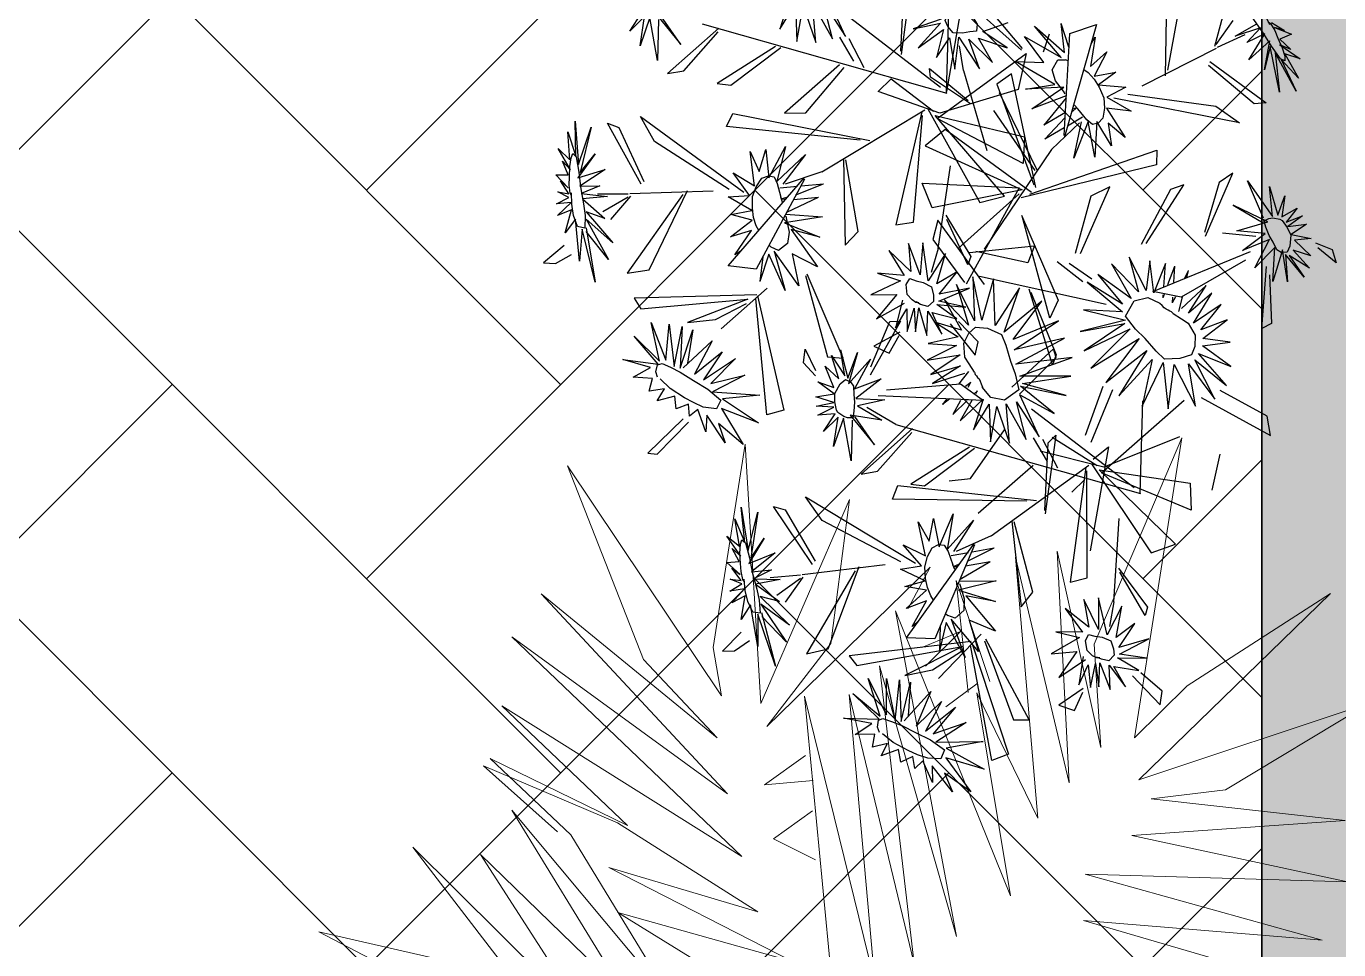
# Model space of a CAD drawing. Header units: millimetres. Extents: x -2729 to 15248, y -12439 to 5292.
# Drawn here: x 5715.9 to 5837.3, y -8646.8 to -8561.4 of the extents above; entities that cross this region are included whole.
import ezdxf

# ---------------------------------------------------------------- set-up
doc = ezdxf.new("R2010")
doc.units = ezdxf.units.MM

# ---------------------------------------------------------------- blocks, each defined once
blk = doc.blocks.new('styrtys')
at = {"color": 86, "linetype": 'Continuous'}
for p, q in [((-18.31, 2.89), (-18.43, 1.78)), ((-16.82, 0.9), (-18.31, 2.89)), ((-18.43, 1.78), (-17.71, 0.27)), ((-14.69, -3.56), (-12.64, -5.53)), ((-12.72, -5.28), (-13.94, -2.86)), ((-12.43, -5.29), (-12.26, -2.48)), ((-12.76, -10.36), (-19.71, -4.77)), ((-19.71, -4.77), (-19.53, -6.81)), ((-11.6, -6.55), (-5.78, -3.77)), ((-6.23, -4.8), (-11.35, -6.82)), ((-5.78, -3.77), (-6.23, -4.8)), ((-36.44, -5.68), (-36.6, -6.54)), ((-33.49, -9.14), (-36.44, -5.68)), ((-22.07, -5.28), (-23.08, -5.85)), ((-23.08, -5.85), (-22.78, -15.76)), ((-22.44, -16.63), (-22.07, -5.28)), ((-12.4, -5.47), (-12.6, -13.18)), ((-36.6, -6.54), (-33.82, -9.6)), ((-19.53, -6.81), (-12.42, -10.81)), ((-5.33, -6.85), (-12.88, -15.98)), ((-7.73, -8.02), (-5.33, -6.85)), ((-12.56, -14.66), (-7.73, -8.02)), ((2.39, -14.57), (-1.52, -9.61)), ((-1.52, -9.61), (-1.36, -11.12)), ((-24.62, -10.07), (-24.5, -12.68)), ((-22.78, -15.76), (-24.62, -10.07)), ((-55.14, -11.48), (-55.17, -12.59)), ((-53.48, -13.32), (-55.14, -11.48)), ((-1.36, -11.12), (2.04, -14.5)), ((-55.17, -12.59), (-54.31, -14.03)), ((-25.37, -13.15), (-21.88, -17.63)), ((-24.5, -12.68), (-23.19, -15.61)), ((2.88, -13.06), (-4.87, -35.29)), ((-20.07, -16.71), (-19.61, -14.14)), ((-19.61, -14.14), (-11.89, -21.67)), ((-2.73, -14.11), (-2.95, -15.38)), ((0.37, -19.73), (-2.73, -14.11)), ((-5.56, -15.42), (-8.83, -27.91)), ((-8.75, -27.02), (-6.73, -14.76)), ((-6.73, -14.76), (-5.56, -15.42)), ((-2.95, -15.38), (0.24, -20.19)), ((-48.85, -19.11), (-50.28, -16.81)), ((-48.55, -19.1), (-48.64, -16.29)), ((-47.62, -20.29), (-42.07, -17)), ((-42.07, -17), (-42.43, -18.06)), ((-33.58, -16.9), (-22.76, -16.52)), ((-33.23, -18.49), (-33.58, -16.9)), ((-22.55, -16.67), (-33.23, -18.49)), ((-12.02, -21.65), (-20.07, -16.71)), ((-50.97, -17.58), (-48.75, -19.36)), ((-42.43, -18.06), (-47.35, -20.53)), ((-55.85, -19.23), (-55.49, -21.25)), ((-48.44, -24.17), (-55.85, -19.23)), ((-48.51, -19.28), (-48.03, -26.98)), ((-41.35, -20.02), (-48.06, -29.79)), ((-43.63, -21.4), (-41.35, -20.02)), ((-30.24, -21.6), (-28.98, -20.56)), ((-28.98, -20.56), (-27.72, -20.79)), ((-5.82, -20.19), (-5.92, -22.16)), ((-1.68, -25.51), (-5.82, -20.19)), ((-55.49, -21.25), (-48.06, -24.59)), ((-47.86, -28.44), (-43.63, -21.4)), ((-27.72, -20.79), (-29.75, -21.63)), ((-28.77, -24.25), (-20.82, -21.39)), ((-20.93, -21.24), (-28.56, -22.8)), ((-28.56, -22.8), (-28.77, -24.25)), ((-5.92, -22.16), (-1.93, -25.94)), ((-56.26, -23.17), (-57.21, -23.83)), ((-57.21, -23.83), (-56.03, -33.67)), ((-55.62, -34.52), (-56.26, -23.17)), ((-11.45, -23.3), (-6.3, -33.17)), ((-39.55, -25.28), (-39.39, -26.8)), ((-35.64, -30.25), (-39.55, -25.28)), ((-10.38, -25.38), (-18.34, -25.05)), ((-18.34, -25.05), (-17.16, -26.32)), ((-35.16, -28.74), (-33.43, -26.16)), ((-25.65, -29.76), (-30.49, -26.66)), ((-17.16, -26.32), (-10.47, -25.58)), ((3.57, -25.68), (-4.28, -34.73)), ((-2.07, -27.78), (0.67, -26.56)), ((-1.4, -26.87), (0.87, -25.71)), ((-39.39, -26.8), (-35.99, -30.18)), ((-33.44, -36.98), (-32.42, -27.27)), ((-29.7, -26.76), (-25.63, -28.75)), ((-27.82, -27.15), (-28.55, -28.51)), ((-26.67, -29.61), (-27.82, -27.15)), ((-58.37, -28.18), (-58.02, -30.77)), ((-56.03, -33.67), (-58.37, -28.18)), ((-55.16, -31.16), (-54.93, -28.55)), ((-54.93, -28.55), (-46.57, -35.37)), ((-42.97, -40.42), (-42.04, -28.03)), ((-40.82, -28.58), (-42.96, -41.31)), ((-35.16, -28.74), (-42.9, -50.96)), ((-42.04, -28.03), (-40.82, -28.58)), ((-31.91, -28.06), (-31.76, -34.94)), ((-28.55, -28.51), (-26.98, -29.54)), ((-25.63, -28.75), (-25.65, -29.76)), ((-6.68, -34.52), (-4.35, -28.94)), ((-4.35, -28.94), (-3.25, -30.22)), ((-40.76, -29.79), (-40.98, -31.06)), ((-37.66, -35.41), (-40.76, -29.79)), ((-6.46, -32.88), (-16.76, -29.86)), ((-16.76, -29.86), (-16.59, -31.49)), ((-3.25, -30.22), (-6.46, -33.95)), ((-58.85, -31.3), (-54.98, -35.46)), ((-58.02, -30.77), (-56.46, -33.57)), ((-46.7, -35.36), (-55.16, -31.16)), ((-40.98, -31.06), (-37.79, -35.87)), ((-16.59, -31.49), (-6.79, -32.92)), ((6.12, -32.7), (-1.07, -31.27)), ((-0.76, -31.25), (5.47, -31.95)), ((-15.39, -33.3), (-13.06, -32.51)), ((-13.06, -32.51), (-14, -41.45)), ((-40.66, -33.35), (-40.58, -35.33)), ((-22.73, -37.7), (-16.56, -33.75)), ((-18.3, -33.17), (-22.45, -35.87)), ((-19.15, -33.61), (-11.61, -35.23)), ((-16.56, -33.75), (-18.3, -33.17)), ((-14.2, -41.72), (-15.39, -33.3)), ((-6.23, -33.45), (-15.16, -37.71)), ((-9.63, -33), (-14.2, -41.72)), ((-8.23, -34.92), (-9.63, -33)), ((-6, -37.42), (-3.3, -33.85)), ((-2.5, -33.82), (-5.67, -37.2)), ((-3.3, -33.85), (-2.5, -33.82)), ((-66.7, -35.77), (-55.95, -34.43)), ((-55.73, -34.56), (-66.2, -37.32)), ((-31.76, -34.94), (-33.44, -36.98)), ((-26.17, -34.32), (-29.2, -36.44)), ((-27.99, -36.79), (-26, -35.11)), ((-20.82, -36.29), (-16.52, -34.57)), ((-16.12, -34.51), (-20.08, -36.6)), ((-14.71, -40.05), (-6.88, -34.08)), ((-14.52, -42.55), (-8.23, -34.92)), ((-11.8, -41.94), (-7.17, -34.24)), ((-6.88, -34.08), (-9.35, -42.21)), ((-7.17, -34.24), (-1.66, -42.81)), ((-4.94, -41.88), (-6.68, -34.52)), ((-66.2, -37.32), (-66.7, -35.77)), ((-63.16, -39.43), (-55.49, -35.88)), ((-55.62, -35.74), (-63.07, -37.97)), ((-39.72, -41.19), (-43.85, -35.86)), ((-40.58, -35.33), (-36.27, -38.74)), ((-14, -41.45), (-22.62, -36)), ((-20.08, -36.6), (-20.82, -36.29)), ((-19.26, -35.46), (-14.57, -41.39)), ((-4.84, -35.26), (3.69, -36.01)), ((4.77, -37.48), (-4.73, -35.25)), ((-45.98, -36.95), (-39.98, -46.33)), ((-29.2, -36.44), (-27.99, -36.79)), ((-25.25, -48.82), (-21.97, -37.3)), ((-20.99, -41.83), (-19.66, -37.09)), ((-19.71, -36.48), (-19.45, -42.52)), ((-2.88, -36.95), (-10.4, -38.67)), ((4.67, -36.46), (-1.33, -42.4)), ((-63.07, -37.97), (-63.16, -39.43)), ((-10.64, -44.64), (-19.48, -37.86)), ((-15.16, -37.71), (-14.71, -40.05)), ((-1.17, -42.5), (5.08, -37.86)), ((-44.74, -38.93), (-52.7, -39.3)), ((-52.7, -39.3), (-51.4, -40.47)), ((-51.4, -40.47), (-44.81, -39.14)), ((-29.05, -43.73), (-32.38, -39.65)), ((-4.31, -39.96), (-13.8, -42.8)), ((-6.74, -39.49), (-12.49, -42.98)), ((-3.46, -41.36), (-4.31, -39.96)), ((-33.05, -40.33), (-29.86, -43.91)), ((-12.48, -43.2), (-5.13, -40.14)), ((-61.96, -42.24), (-62.56, -43.66)), ((-60.58, -44.58), (-61.96, -42.24)), ((-37.04, -43.46), (-44.24, -42.03)), ((-43.92, -42.02), (-37.69, -42.71)), ((-34.46, -41.36), (-42.31, -50.41)), ((-40.24, -47.71), (-38.42, -41.94)), ((-40.1, -43.46), (-37.36, -42.24)), ((-39.43, -42.55), (-37.16, -41.39)), ((-30.54, -43.54), (-23.41, -41.8)), ((-23.69, -41.94), (-29.63, -43.95)), ((-26.2, -43.55), (-16.64, -41.56)), ((-16.55, -41.51), (-24.6, -44.43)), ((-19.45, -42.52), (-20.99, -41.83)), ((-12.64, -54.26), (-14.96, -41.56)), ((-14.65, -42.4), (-11.31, -54.37)), ((-14.07, -42.97), (-3.46, -41.36)), ((-9.35, -42.21), (-11.8, -41.94)), ((-1.66, -42.81), (-4.94, -41.88)), ((-62.56, -43.66), (-60.9, -44.54)), ((-37.21, -43.12), (-40.07, -47.12)), ((-37.69, -42.71), (-37.04, -43.46)), ((-29.63, -43.95), (-30.54, -43.54)), ((-24.6, -44.43), (-26.2, -43.55)), ((-50.69, -43.96), (-50.38, -45.56)), ((-40.17, -46.06), (-50.69, -43.96)), ((-42.38, -44.62), (-41.28, -45.9)), ((-29.86, -43.91), (-29.05, -43.73)), ((-21.03, -44.54), (-23, -46.8)), ((0, -45.06), (-1.61, -44.4)), ((-50.38, -45.56), (-40.49, -46.13)), ((-38.39, -48.25), (-47.89, -46.01)), ((-21.25, -45.64), (-22.82, -47.65)), ((-39.89, -46.6), (-48.41, -51.63)), ((-47.75, -53.92), (-40.47, -47.28)), ((-40.47, -47.28), (-42.22, -55.6)), ((-39.47, -46.77), (-38.39, -48.25)), ((-37.89, -46.67), (-33.15, -48.97)), ((-32.82, -48.06), (-37.23, -46.16)), ((-20.42, -46.75), (-14.42, -49.83)), ((-15.17, -48), (-20.39, -46.26)), ((-49.65, -48.53), (-53.41, -50.97)), ((-52.74, -47.9), (-45.09, -48.85)), ((-44.69, -55.55), (-40.75, -47.47)), ((-40.75, -47.47), (-34.51, -55.52)), ((-37.86, -54.88), (-40.24, -47.71)), ((-14.42, -49.83), (-15.17, -48)), ((-59.67, -49.23), (-62.5, -51.61)), ((-54.17, -50.72), (-50.03, -48.62)), ((-61.26, -51.86), (-59.43, -50)), ((-53.41, -50.97), (-54.17, -50.72)), ((-42.87, -50.93), (-34.34, -51.69)), ((-9.23, -62.13), (-6.25, -50.66)), ((-62.5, -51.61), (-61.26, -51.86)), ((-48.41, -51.63), (-47.75, -53.92)), ((-5.98, -52), (-7.55, -60.06)), ((-24.99, -55.78), (-24.33, -53.22)), ((-24.33, -53.22), (-21.15, -62.45)), ((-14.99, -55.4), (-19.92, -52.39)), ((-19.84, -52.86), (-14.65, -56.65)), ((-2.24, -60.39), (-5.31, -53.32)), ((-11.31, -54.37), (-12.64, -54.26)), ((-42.22, -55.6), (-44.69, -55.55)), ((-21.95, -61.95), (-24.99, -55.78)), ((-14.65, -56.65), (-14.99, -55.4)), ((3.65, -56.16), (-4.48, -55.55)), ((-3.98, -55.81), (4.68, -57.94)), ((-39.69, -58.49), (-42.97, -57.56)), ((-34.35, -57.09), (-38.26, -63.28)), ((-36.44, -63.07), (-33.82, -58.87)), ((-19.49, -58.39), (-13.85, -61.24)), ((-14.63, -59.93), (-19.15, -58.31)), ((-19.29, -59.97), (-19.77, -63.03)), ((-13.85, -61.24), (-14.63, -59.93)), ((-7.55, -60.06), (-9.23, -62.13)), ((-7.55, -63.6), (-3.76, -59.61)), ((-3.42, -59.75), (-7.53, -64.73)), ((-2.14, -60.54), (-1.11, -63.16)), ((0.64, -61.16), (-2.05, -60.24)), ((-1.87, -60.43), (0.26, -62.11)), ((-38.26, -63.28), (-36.44, -63.07)), ((-27.93, -63.98), (-28.34, -63.06)), ((-28.34, -63.06), (-22.64, -63.83)), ((-23.41, -64.07), (-27.93, -63.98)), ((-7.53, -64.73), (-7.55, -63.6)), ((-22.68, -70.31), (-21.19, -68.69)), ((-20.73, -68.51), (-21.44, -69.99)), ((-21.44, -69.99), (-22.68, -70.31))]:
    blk.add_line(p, q, dxfattribs=at)
at = {"color": 50, "linetype": 'Continuous'}
for p, q in [((-14.02, 1.36), (-12.91, 0.01)), ((-13.56, 0.03), (-14.02, 1.36)), ((-12.93, 1.38), (-12.42, 0.19)), ((-12.91, 0.01), (-12.93, 1.38)), ((-11.53, 0.21), (-10.25, 1.28)), ((-10.25, 1.28), (-10.34, 0.13)), ((-15.67, 0.73), (-13.56, 0.03)), ((-14.46, -0.31), (-15.67, 0.73)), ((-12.42, 0.19), (-11.83, 1.19)), ((-11.83, 1.19), (-12.08, 0.18)), ((-12.08, 0.18), (-10.85, 0.89)), ((-10.85, 0.89), (-11.53, 0.21)), ((-10.34, 0.13), (-9.04, 0.57)), ((-9.88, -0.12), (-7.85, 0.91)), ((-9.04, 0.57), (-9.88, -0.12)), ((-7.85, 0.91), (-8.95, -0.11)), ((-20.38, -1.76), (-15.41, -0.86)), ((-18.36, -0.42), (-14.46, -0.31)), ((-15.41, -0.86), (-18.36, -0.42)), ((-12.62, -1.06), (-14.55, -3.02)), ((-12.55, -3.38), (-12.62, -1.06)), ((-12.12, -0.96), (-12.55, -3.38)), ((-11.53, -2.73), (-12.12, -0.96)), ((-11.45, -0.87), (-11.53, -2.73)), ((-10.03, -3.31), (-11.45, -0.87)), ((-10.65, -0.75), (-10.03, -3.31)), ((-8.55, -2.48), (-10.65, -0.75)), ((-10.19, -0.99), (-8.55, -2.48)), ((-6.06, -2.25), (-10.19, -0.99)), ((-5.41, -0.82), (-9.43, -0.86)), ((-9.43, -0.86), (-6.06, -2.25)), ((-8.95, -0.11), (-6.37, -0.06)), ((-6.37, -0.06), (-8.66, -0.66)), ((-8.66, -0.66), (-5.41, -0.82)), ((-15.32, -1.23), (-20.38, -1.76)), ((-18.37, -3.12), (-15.67, -1.22)), ((-14.53, -1.27), (-18.37, -3.12)), ((-16.85, -3.6), (-14.53, -1.27)), ((-13.83, -1.33), (-16.85, -3.6)), ((-14.55, -3.02), (-13.83, -1.33)), ((-29.58, -6.54), (-29.34, -4.74)), ((-29.34, -4.74), (-28.56, -6.42)), ((-28.56, -6.42), (-27.68, -3.9)), ((-27.68, -3.9), (-28.28, -7.13)), ((-28.28, -7.13), (-25.57, -5.08)), ((-25.57, -5.08), (-28.02, -7.26)), ((-31.66, -6.84), (-30.61, -7.57)), ((-31.33, -8.5), (-31.66, -6.84)), ((-30.75, -6.15), (-29.58, -6.54)), ((-30.61, -7.57), (-30.75, -6.15)), ((-30.61, -8.11), (-29.66, -7.24)), ((-29.5, -7), (-28.99, -6.87)), ((-28.99, -6.87), (-28.35, -7.07)), ((-28.35, -7.07), (-28.26, -7.49)), ((-28.02, -7.26), (-24.4, -6.7)), ((-24.4, -6.7), (-27.98, -7.86)), ((1.17, -7.21), (3.85, -7.79)), ((3.73, -8.27), (1.17, -7.21)), ((2.6, -6.35), (4.19, -7.53)), ((3.85, -7.79), (2.6, -6.35)), ((-32.52, -8.55), (-31.33, -8.5)), ((-31.54, -9.37), (-30.61, -8.11)), ((-28.64, -8.25), (-29.15, -9.13)), ((-28.26, -7.49), (-28.64, -8.25)), ((-24.65, -8.37), (-28.61, -8.59)), ((-27.98, -7.86), (-24.65, -8.37)), ((-0.26, -8.74), (3.73, -8.27)), ((-32.14, -9.72), (-32.52, -8.55)), ((-32.04, -10.17), (-31.54, -9.37)), ((-29.15, -9.13), (-29.99, -10.3)), ((-28.79, -9.13), (-25.32, -10.52)), ((-24.95, -9.54), (-28.79, -9.13)), ((-28.76, -9.42), (-26.45, -12.24)), ((-28.61, -8.59), (-24.95, -9.54)), ((3.5, -9.07), (-0.26, -8.74)), ((3.97, -8.9), (1.09, -10.98)), ((1.09, -10.98), (3.83, -9.31)), ((-34.81, -11.15), (-32.69, -10.56)), ((-33.27, -9.75), (-32.14, -9.72)), ((-32.69, -10.56), (-33.27, -9.75)), ((-32.52, -11.06), (-32.04, -10.17)), ((-29.99, -10.3), (-30.88, -11.57)), ((-29.42, -10.44), (-27.52, -13.1)), ((-26.45, -12.24), (-29.42, -10.44)), ((-25.32, -10.52), (-28.36, -9.85)), ((-35.93, -12.87), (-33.26, -11.35)), ((-33.26, -11.35), (-34.81, -11.15)), ((-32.73, -12.26), (-32.52, -11.06)), ((-30.88, -11.57), (-31.97, -12.71)), ((-31.14, -12.01), (-31.72, -16.36)), ((-29.78, -15.07), (-31.14, -12.01)), ((-30.36, -11.89), (-29.78, -15.07)), ((-28.21, -14.3), (-30.36, -11.89)), ((-30, -11.23), (-28.21, -14.3)), ((-27.52, -13.1), (-30, -11.23)), ((-50.73, -12.62), (-49.51, -13.86)), ((-50.16, -13.9), (-50.73, -12.62)), ((-49.65, -12.5), (-49.04, -13.64)), ((-49.51, -13.86), (-49.65, -12.5)), ((-49.04, -13.64), (-48.53, -12.59)), ((-48.53, -12.59), (-48.7, -13.62)), ((-48.7, -13.62), (-47.54, -12.81)), ((-48.15, -13.54), (-46.97, -12.37)), ((-47.54, -12.81), (-48.15, -13.54)), ((-46.97, -12.37), (-46.96, -13.52)), ((-46.96, -13.52), (-45.7, -12.96)), ((-46.48, -13.72), (-44.55, -12.52)), ((-45.7, -12.96), (-46.48, -13.72)), ((-44.55, -12.52), (-45.55, -13.63)), ((-45.55, -13.63), (-42.99, -13.35)), ((-42.99, -13.35), (-45.22, -14.15)), ((-36.18, -14.53), (-34.1, -12.39)), ((-32.74, -12.72), (-36.18, -14.53)), ((-34.1, -12.39), (-35.93, -12.87)), ((-34.26, -16.07), (-32.74, -12.72)), ((-31.84, -12.88), (-34.26, -16.07)), ((-31.97, -12.71), (-32.73, -12.26)), ((-31.72, -16.36), (-31.84, -12.88)), ((-54.9, -14.78), (-51.02, -14.32)), ((-52.32, -13.39), (-50.16, -13.9)), ((-51.02, -14.32), (-52.32, -13.39)), ((-44.94, -15.96), (-47.19, -14.42)), ((-47.19, -14.42), (-46.35, -16.91)), ((-41.96, -14.02), (-45.97, -14.42)), ((-45.97, -14.42), (-42.49, -15.51)), ((-45.22, -14.15), (-41.96, -14.02)), ((-16.93, -14.52), (-15.52, -16.61)), ((-16.48, -16.48), (-16.93, -14.52)), ((-14.64, -16.62), (-13.25, -14.53)), ((-13.25, -14.53), (-13.24, -16.5)), ((-56.8, -16.29), (-51.92, -14.95)), ((-51.79, -15.32), (-56.8, -16.29)), ((-51.92, -14.95), (-54.9, -14.78)), ((-51.01, -15.29), (-54.67, -17.46)), ((-54.67, -17.46), (-52.14, -15.33)), ((-50.31, -15.28), (-53.11, -17.81)), ((-53.11, -17.81), (-51.01, -15.29)), ((-49.12, -14.9), (-50.87, -17.03)), ((-50.87, -17.03), (-50.31, -15.28)), ((-48.85, -17.21), (-49.12, -14.9)), ((-48.63, -14.76), (-48.85, -17.21)), ((-47.89, -16.47), (-48.63, -14.76)), ((-47.97, -14.61), (-47.89, -16.47)), ((-46.35, -16.91), (-47.97, -14.61)), ((-46.71, -14.62), (-44.94, -15.96)), ((-42.49, -15.51), (-46.71, -14.62)), ((-18.63, -14.81), (-16.48, -16.48)), ((-18.29, -15.42), (-18.63, -14.81)), ((-15.52, -16.61), (-14.89, -14.68)), ((-14.89, -14.68), (-14.64, -16.62)), ((-13.24, -16.5), (-11.05, -15.12)), ((-11.05, -15.12), (-12.36, -17.01)), ((-18.97, -17.39), (-21.23, -16.97)), ((-18.75, -17.97), (-21.23, -16.97)), ((-16.52, -17.15), (-16.08, -16.95)), ((-16.08, -16.95), (-15.28, -16.74)), ((-15.28, -16.74), (-14.42, -16.69)), ((-14.42, -16.69), (-13.35, -16.78)), ((-13.35, -16.78), (-12.46, -17.16)), ((-12.36, -17.01), (-9.17, -16.79)), ((-9.17, -16.79), (-11.08, -17.53)), ((-22.21, -19.25), (-18.75, -17.97)), ((-17.92, -18.04), (-18.12, -18.22)), ((-12.46, -17.16), (-11.71, -17.74)), ((-11.71, -17.74), (-11.51, -18.36)), ((-11.08, -17.53), (-9.07, -18.26)), ((-18.5, -18.48), (-22.21, -19.25)), ((-21.83, -20.54), (-18.5, -18.48)), ((-18.47, -18.86), (-18.12, -18.22)), ((-17.88, -19.75), (-18.47, -18.86)), ((-14.03, -19.49), (-13.57, -19.37)), ((-12.29, -19.13), (-13.57, -19.37)), ((-12.66, -20.97), (-12.73, -19.34)), ((-11.65, -18.86), (-12.29, -19.13)), ((-12.1, -19.09), (-9.75, -21.88)), ((-8.91, -20.1), (-12.1, -19.09)), ((-9.07, -18.26), (-11.71, -18.38)), ((-11.71, -18.38), (-8.91, -20.1)), ((-11.51, -18.36), (-11.65, -18.86)), ((-18.85, -20.11), (-21.83, -20.54)), ((-20.19, -22.37), (-18.85, -20.11)), ((-16.59, -20.16), (-20.19, -22.37)), ((-16.84, -19.96), (-17.88, -19.75)), ((-15.96, -19.56), (-17.48, -22.77)), ((-17.48, -22.77), (-16.59, -20.16)), ((-15.64, -19.79), (-16.84, -19.96)), ((-15.6, -23.12), (-15.96, -19.56)), ((-15.35, -19.74), (-15.64, -19.79)), ((-15.15, -19.73), (-15.6, -23.12)), ((-14.98, -19.84), (-13.76, -22.85)), ((-13.84, -20.53), (-13.76, -22.85)), ((-13.72, -19.46), (-13.78, -19.72)), ((-13.61, -19.91), (-13.72, -19.46)), ((-11.45, -23.3), (-12.37, -19.86)), ((-9.75, -21.88), (-12.36, -19.63)), ((1.95, -20.21), (4.21, -21.81)), ((4.72, -21.27), (1.95, -20.21)), ((-33.87, -21.58), (-33.22, -23.11)), ((-33.84, -23.21), (-33.87, -21.58)), ((-33.22, -23.11), (-33.03, -21.48)), ((-33.03, -21.48), (-32.81, -23.15)), ((-32.81, -23.15), (-32.17, -21.52)), ((-32.17, -21.52), (-32, -23.23)), ((-32, -23.23), (-30.81, -21.78)), ((-30.81, -21.78), (-31.41, -23.21)), ((-13.44, -20.78), (-12.56, -23.39)), ((-12.64, -21.33), (-12.56, -23.39)), ((0.73, -21.71), (3.97, -22.5)), ((4.21, -21.81), (0.73, -21.71)), ((-62.62, -24.88), (-61.97, -22.3)), ((-61.97, -22.3), (-62.28, -25.57)), ((-36.86, -22.88), (-34.18, -23.46)), ((-34.3, -23.95), (-36.86, -22.88)), ((-35.43, -22.03), (-33.84, -23.21)), ((-34.18, -23.46), (-35.43, -22.03)), ((-31.41, -23.21), (-29.39, -22.55)), ((-29.39, -22.55), (-30.63, -23.74)), ((3.97, -22.5), (0.51, -23.45)), ((-63.62, -25.09), (-63.54, -23.28)), ((-63.54, -23.28), (-62.62, -24.88)), ((-62.28, -25.57), (-59.76, -23.28)), ((-59.76, -23.28), (-62.01, -25.68)), ((-38.29, -24.42), (-34.3, -23.95)), ((-34.28, -24.33), (-34.16, -23.98)), ((-34.16, -23.98), (-33.74, -23.47)), ((-33.74, -23.47), (-33.53, -23.35)), ((-33.53, -23.35), (-32.74, -23.24)), ((-32.74, -23.24), (-31.98, -23.29)), ((-31.98, -23.29), (-31.11, -23.83)), ((-31.11, -23.83), (-30.75, -24.34)), ((-30.63, -23.74), (-28.45, -23.2)), ((-27.97, -24.05), (-30.63, -24.58)), ((-28.45, -23.2), (-30.39, -24.29)), ((-30.39, -24.29), (-27.97, -24.05)), ((0.51, -23.45), (4.17, -23.38)), ((4.17, -23.38), (0.77, -25.02)), ((-64.82, -24.81), (-63.62, -25.09)), ((-64.56, -26.22), (-64.82, -24.81)), ((-63.51, -25.55), (-63.01, -25.38)), ((-63.01, -25.38), (-62.36, -25.51)), ((-62.01, -25.68), (-58.45, -24.8)), ((-58.45, -24.8), (-61.92, -26.27)), ((-34.53, -24.75), (-38.29, -24.42)), ((-34.06, -24.57), (-36.94, -26.65)), ((-36.94, -26.65), (-34.2, -24.99)), ((-34.7, -27.49), (-34.06, -24.57)), ((-33.25, -25.3), (-34.7, -27.49)), ((-33.72, -24.95), (-34.38, -24.81)), ((-34.3, -24.68), (-34.28, -24.33)), ((-34.21, -24.86), (-34.3, -24.68)), ((-32.89, -25.05), (-33.72, -24.95)), ((-32.85, -27.88), (-33.25, -25.3)), ((-32.17, -25.04), (-32.89, -25.05)), ((-32.56, -25.21), (-32.85, -27.88)), ((-30.88, -27.63), (-32.56, -25.21)), ((-31.41, -25.06), (-32.17, -25.04)), ((-31.66, -25.11), (-30.88, -27.63)), ((-29, -26.78), (-31.66, -25.11)), ((-30.98, -24.81), (-31.41, -25.06)), ((-31.15, -24.61), (-29, -26.78)), ((-28.33, -25.61), (-31.15, -24.61)), ((-30.75, -24.34), (-30.98, -24.81)), ((-30.63, -24.58), (-28.33, -25.61)), ((0.77, -25.02), (4.28, -24.34)), ((4.28, -24.34), (0.92, -26.23)), ((0.92, -26.23), (4.9, -24.68)), ((-65.67, -25.58), (-64.56, -26.22)), ((-65.19, -27.2), (-65.67, -25.58)), ((-64.51, -26.75), (-63.65, -25.8)), ((-62.23, -25.93), (-62.54, -26.71)), ((-58.55, -26.48), (-62.47, -27.05)), ((-62.36, -25.51), (-62.23, -25.93)), ((-61.92, -26.27), (-58.55, -26.48)), ((-66.37, -27.36), (-65.19, -27.2)), ((-65.89, -28.49), (-66.37, -27.36)), ((-65.32, -28.09), (-64.51, -26.75)), ((-62.97, -27.63), (-63.7, -28.88)), ((-62.54, -26.71), (-62.97, -27.63)), ((-62.6, -27.6), (-59.02, -28.68)), ((-58.75, -27.67), (-62.6, -27.6)), ((-62.55, -27.89), (-60, -30.5)), ((-62.47, -27.05), (-58.75, -27.67)), ((-25.32, -27.53), (-24.01, -30.23)), ((-23.19, -29.56), (-25.32, -27.53)), ((-23.06, -27.16), (-23.19, -29.56)), ((-21.95, -29.97), (-23.06, -27.16)), ((-21.09, -27.88), (-21.95, -29.97)), ((-21.48, -30.34), (-21.09, -27.88)), ((-67.01, -28.62), (-65.89, -28.49)), ((-66.37, -29.38), (-67.01, -28.62)), ((-66.15, -29.86), (-65.76, -28.93)), ((-65.76, -28.93), (-65.32, -28.09)), ((-63.7, -28.88), (-64.47, -30.22)), ((-63.12, -28.96), (-60.99, -31.45)), ((-60, -30.5), (-63.12, -28.96)), ((-59.02, -28.68), (-62.11, -28.28)), ((-53.5, -29.71), (-53.89, -29.14)), ((-53.89, -29.14), (-51.6, -30.61)), ((-52.22, -28.69), (-50.64, -30.65)), ((-51.6, -30.61), (-52.22, -28.69)), ((-50.64, -30.65), (-50.18, -28.67)), ((-50.18, -28.67), (-49.75, -30.58)), ((-49.75, -30.58), (-48.55, -28.37)), ((-48.55, -28.37), (-48.37, -30.34)), ((-48.37, -30.34), (-46.31, -28.77)), ((-46.31, -28.77), (-47.45, -30.77)), ((-19.07, -29.07), (-21.48, -30.34)), ((-21.13, -30.97), (-19.07, -29.07)), ((-69.39, -31.96), (-66.86, -30.21)), ((-68.42, -30.15), (-66.37, -29.38)), ((-66.86, -30.21), (-68.42, -30.15)), ((-66.26, -31.07), (-66.15, -29.86)), ((-64.47, -30.22), (-65.46, -31.46)), ((-63.62, -29.8), (-61.57, -32.7)), ((-60.99, -31.45), (-63.62, -29.8)), ((-47.45, -30.77), (-44.29, -30.27)), ((-44.29, -30.27), (-46.13, -31.17)), ((-26.65, -30.29), (-24.53, -31.08)), ((-24.56, -30.39), (-26.65, -30.29)), ((-26.25, -29.26), (-24.56, -30.39)), ((-23.72, -30.05), (-26.25, -29.26)), ((-69.49, -33.64), (-67.61, -31.33)), ((-66.22, -31.53), (-69.49, -33.64)), ((-67.61, -31.33), (-69.39, -31.96)), ((-67.45, -35), (-66.22, -31.53)), ((-65.46, -31.46), (-66.26, -31.07)), ((-64.7, -30.69), (-64.89, -35.07)), ((-63.07, -33.61), (-64.7, -30.69)), ((-63.92, -30.49), (-63.07, -33.61)), ((-61.57, -32.7), (-63.92, -30.49)), ((-54, -31.73), (-56.29, -31.52)), ((-53.73, -32.29), (-56.29, -31.52)), ((-51.59, -31.27), (-51.16, -31.03)), ((-51.16, -31.03), (-50.38, -30.76)), ((-50.38, -30.76), (-49.53, -30.63)), ((-49.53, -30.63), (-48.45, -30.63)), ((-48.45, -30.63), (-47.54, -30.93)), ((-47.54, -30.93), (-46.74, -31.43)), ((-46.74, -31.43), (-46.49, -32.03)), ((-46.13, -31.17), (-44.06, -31.72)), ((-24.54, -31.5), (-27.12, -32.09)), ((-26.72, -31.06), (-24.54, -31.5)), ((-24.53, -31.08), (-26.72, -31.06)), ((-21.48, -31.81), (-18.54, -30.9)), ((-18.54, -30.9), (-21.13, -30.97)), ((-65.31, -31.61), (-67.45, -35)), ((-64.89, -35.07), (-65.31, -31.61)), ((-57.06, -33.87), (-53.73, -32.29)), ((-53.44, -32.77), (-57.06, -33.87)), ((-56.57, -35.12), (-53.44, -32.77)), ((-53.37, -33.15), (-53.09, -32.49)), ((-52.89, -32.28), (-53.09, -32.49)), ((-46.58, -32.55), (-47.19, -32.88)), ((-44.06, -31.72), (-46.69, -32.08)), ((-46.69, -32.08), (-43.74, -33.54)), ((-46.49, -32.03), (-46.58, -32.55)), ((-31.6, -32.36), (-30.81, -35.41)), ((-30.12, -35.03), (-31.6, -32.36)), ((-30.74, -32.25), (-30.12, -35.03)), ((-29.09, -35.07), (-30.74, -32.25)), ((-29.4, -31.99), (-29.09, -35.07)), ((-28.22, -34.77), (-29.4, -31.99)), ((-27.87, -32.18), (-28.22, -34.77)), ((-27.44, -34.99), (-27.87, -32.18)), ((-27.12, -32.09), (-24.89, -32.32)), ((-24.89, -32.32), (-27.08, -33.5)), ((-27.08, -33.5), (-25.04, -32.73)), ((-25.04, -32.73), (-25.77, -34.97)), ((-22.08, -32.53), (-18.57, -32.24)), ((-19.65, -34.26), (-22.08, -32.53)), ((-18.57, -32.24), (-21.48, -31.81)), ((1.23, -32.54), (1.62, -35.08)), ((1.99, -35.16), (1.23, -32.54)), ((-52.71, -33.99), (-53.37, -33.15)), ((-51.65, -34.1), (-52.71, -33.99)), ((-50.81, -33.63), (-52.04, -36.96)), ((-50.47, -33.82), (-51.65, -34.1)), ((-50.14, -37.14), (-50.81, -33.63)), ((-50.19, -33.76), (-50.47, -33.82)), ((-49.99, -33.73), (-50.14, -37.14)), ((-49.81, -33.82), (-48.33, -36.71)), ((-48.89, -33.38), (-48.45, -33.23)), ((-48.59, -33.33), (-48.62, -33.59)), ((-48.44, -33.77), (-48.59, -33.33)), ((-47.19, -32.88), (-48.45, -33.23)), ((-47.4, -34.74), (-47.61, -33.12)), ((-44.42, -35.39), (-47.22, -33.38)), ((-45.98, -36.95), (-47.21, -33.61)), ((-47, -32.81), (-44.42, -35.39)), ((-43.74, -33.54), (-47, -32.81)), ((-33.1, -33.86), (-33.59, -33.16)), ((-33.09, -33.61), (-33.59, -33.16)), ((-25.93, -32.92), (-27.44, -34.99)), ((-26.84, -35.34), (-25.93, -32.92)), ((-23.94, -33.94), (-26.84, -35.34)), ((-26.42, -36.01), (-23.94, -33.94)), ((-25.77, -34.97), (-24.32, -33.18)), ((-24.32, -33.18), (-24.74, -35.87)), ((-24.74, -35.87), (-24.02, -33.4)), ((-24.02, -33.4), (-22.99, -36.3)), ((-23.39, -33.45), (-21.42, -35.25)), ((-22.99, -36.3), (-23.39, -33.45)), ((-22.43, -33.32), (-19.65, -34.26)), ((-21.42, -35.25), (-22.43, -33.32)), ((-19.15, -33.61), (-21.33, -32.86)), ((-0.53, -32.89), (1.03, -35.31)), ((1.62, -35.08), (-0.53, -32.89)), ((-53.64, -34.43), (-56.57, -35.12)), ((-51.38, -34.28), (-54.78, -36.8)), ((-54.78, -36.8), (-53.64, -34.43)), ((-52.04, -36.96), (-51.38, -34.28)), ((-48.61, -34.41), (-48.33, -36.71)), ((-48.19, -34.62), (-47.08, -37.14)), ((-47.35, -35.1), (-47.08, -37.14)), ((-33.37, -35.89), (-35.18, -34.71)), ((-35.18, -34.71), (-33.31, -36.94)), ((-33.36, -35.45), (-34.56, -34.07)), ((-33.31, -34.86), (-34.56, -34.07)), ((-31.8, -34.77), (-30.69, -35.77)), ((-22.59, -35.13), (-26.42, -36.01)), ((-26.04, -36.57), (-22.59, -35.13)), ((-1.52, -34.51), (0.22, -35.83)), ((1.03, -35.31), (-1.52, -34.51)), ((-36.08, -35.89), (-33.82, -37.49)), ((-33.31, -36.94), (-36.08, -35.89)), ((-32.74, -36.3), (-32.5, -36.46)), ((-32.73, -36.19), (-32.5, -36.46)), ((-32.13, -35.62), (-31.68, -35.9)), ((-32.03, -35.39), (-31.68, -35.9)), ((0.22, -35.83), (-2.71, -36.15)), ((-2.71, -36.15), (0.23, -36.7)), ((-37.3, -37.39), (-34.06, -38.17)), ((-33.82, -37.49), (-37.3, -37.39)), ((-21.98, -36.66), (-26.04, -36.57)), ((-26.01, -37.25), (-21.98, -36.66)), ((-22.28, -38.56), (-26.01, -37.25)), ((-2.88, -36.95), (-0.59, -36.71)), ((0.23, -36.7), (-2.82, -38.44)), ((-2.82, -38.44), (-0.01, -37.6)), ((-0.01, -37.6), (-2.29, -39.67)), ((-34.06, -38.17), (-37.52, -39.13)), ((-26.59, -38.47), (-22.28, -38.56)), ((-23.24, -40.91), (-26.59, -38.47)), ((-2.29, -39.67), (0.03, -38.51)), ((0.03, -38.51), (-1.03, -41.1)), ((-37.52, -39.13), (-33.86, -39.06)), ((-33.86, -39.06), (-37.26, -40.7)), ((-37.26, -40.7), (-33.75, -40.02)), ((-33.75, -40.02), (-37.11, -41.9)), ((-27.97, -40.04), (-24.6, -42.9)), ((-26.49, -44.34), (-27.97, -40.04)), ((-27.24, -39.26), (-23.24, -40.91)), ((-24.6, -42.9), (-27.24, -39.26)), ((-1.03, -41.1), (0.61, -38.93)), ((0.61, -38.93), (1.3, -41.33)), ((-37.11, -41.9), (-33.13, -40.35)), ((-33.13, -40.35), (-35.02, -43.43)), ((-35.02, -43.43), (-32.33, -40.48)), ((-32.33, -40.48), (-33.42, -44.65)), ((-33.42, -44.65), (-32.08, -40.67)), ((-32.08, -40.67), (-31.67, -45.18)), ((-31.67, -45.18), (-31.41, -40.47)), ((-31.41, -40.47), (-29.95, -45.41)), ((-30.25, -40.16), (-28.14, -44.81)), ((-29.95, -45.41), (-30.25, -40.16)), ((-28.92, -40.07), (-26.49, -44.34)), ((-28.14, -44.81), (-28.92, -40.07)), ((-59.43, -42.39), (-57.89, -44.97)), ((-57.12, -44.22), (-59.43, -42.39)), ((-57.2, -41.82), (-57.12, -44.22)), ((-55.85, -44.52), (-57.2, -41.82)), ((-55.18, -42.37), (-55.85, -44.52)), ((-55.35, -44.85), (-55.18, -42.37)), ((-4.66, -45.31), (-2.32, -41.79)), ((-2.32, -41.79), (-2.58, -44.4)), ((-53.07, -43.38), (-55.35, -44.85)), ((-54.95, -45.45), (-53.07, -43.38)), ((-5.77, -46.3), (-6.8, -43.04)), ((-6.8, -43.04), (-4.97, -46.12)), ((-4.97, -46.12), (-4.95, -42.56)), ((-4.95, -42.56), (-4.66, -45.31)), ((-2.58, -44.4), (-0.06, -42.75)), ((-0.06, -42.75), (-2.21, -46.03)), ((-60.2, -44.2), (-58.42, -45.17)), ((-57.61, -44.76), (-60.2, -44.2)), ((-10.64, -44.64), (-8.35, -47.36)), ((-7.77, -46.08), (-9.67, -44.08)), ((-8.72, -45.91), (-9.67, -44.08)), ((-7.3, -46.13), (-8.35, -44.07)), ((-5.97, -46.28), (-8.35, -44.07)), ((-2.21, -46.03), (0.83, -43.76)), ((0.83, -43.76), (-1.77, -46.38)), ((-58.33, -45.86), (-60.51, -46.03)), ((-60.51, -46.03), (-58.3, -46.28)), ((-58.42, -45.17), (-60.5, -45.26)), ((-60.5, -45.26), (-58.33, -45.86)), ((-55.22, -46.32), (-52.37, -45.15)), ((-52.37, -45.15), (-54.95, -45.45)), ((0.63, -49.49), (-9.55, -45.92)), ((-9.43, -45.89), (-0.04, -46.96)), ((-5.6, -46.21), (-5.35, -46.05)), ((-5.35, -46.05), (-4.34, -45.39)), ((-4.34, -45.39), (-3.3, -45.13)), ((-3.3, -45.13), (-2.4, -45.7)), ((-2.4, -45.7), (-2.44, -46.41)), ((-58.3, -46.28), (-60.82, -47.09)), ((-60.82, -47.09), (-58.57, -47.13)), ((-58.57, -47.13), (-60.65, -48.5)), ((-55.76, -47.09), (-52.29, -46.49)), ((-53.18, -48.6), (-55.76, -47.09)), ((-52.29, -46.49), (-55.22, -46.32)), ((-31.06, -47.05), (-28.57, -51.69)), ((-27.64, -50.92), (-31.06, -47.05)), ((-29.4, -46.54), (-27.64, -50.92)), ((-27.12, -50.46), (-29.4, -46.54)), ((-27.59, -46.28), (-27.12, -50.46)), ((-26.81, -50.52), (-27.59, -46.28)), ((-25.63, -46.71), (-26.81, -50.52)), ((-26.03, -50.29), (-25.63, -46.71)), ((-23.08, -47.21), (-26.03, -50.29)), ((-25.33, -50.34), (-23.08, -47.21)), ((-11.57, -46.64), (-8.26, -47.57)), ((-8.27, -48.18), (-11.57, -46.64)), ((-8.56, -46.23), (-7.8, -47.68)), ((-8.12, -48.06), (-7.06, -47.3)), ((-7.25, -46.79), (-6.95, -47.16)), ((-6.69, -47), (-7.06, -47.3)), ((-6.95, -47.16), (-7.01, -46.9)), ((-2.55, -46.67), (-2.44, -46.41)), ((-1.77, -46.38), (0.91, -46.23)), ((-1.32, -46.81), (0.91, -46.23)), ((-0.04, -46.96), (0.63, -49.49)), ((-60.65, -48.5), (-58.69, -47.55)), ((-58.69, -47.55), (-59.21, -49.84)), ((-59.21, -49.84), (-57.93, -47.93)), ((-57.93, -47.93), (-58.11, -50.65)), ((-58.11, -50.65), (-57.61, -48.13)), ((-57.61, -48.13), (-56.33, -50.92)), ((-56.98, -48.12), (-54.86, -49.73)), ((-56.33, -50.92), (-56.98, -48.12)), ((-56.04, -47.91), (-53.18, -48.6)), ((-54.86, -49.73), (-56.04, -47.91)), ((-52.74, -47.9), (-54.98, -47.35)), ((-28.57, -51.69), (-32.44, -48.36)), ((-32.44, -48.36), (-29.74, -52.34)), ((-22.44, -48.24), (-25.33, -50.34)), ((-24.83, -51.16), (-22.44, -48.24)), ((-11.59, -48.61), (-8.27, -48.18)), ((-8.58, -48.57), (-8.12, -48.06)), ((-3.76, -48.44), (-4.4, -48.96)), ((-3.44, -48.07), (-3.76, -48.44)), ((-33.74, -49.49), (-30.58, -52.76)), ((-29.74, -52.34), (-33.74, -49.49)), ((-21.54, -49.55), (-24.83, -51.16)), ((-24.27, -51.88), (-21.54, -49.55)), ((-8.32, -48.98), (-11.59, -48.61)), ((-10.66, -50.21), (-8.32, -48.98)), ((-8.49, -49.09), (-8.58, -48.57)), ((-8.05, -49.56), (-8.49, -49.09)), ((-7.13, -49.77), (-8.05, -49.56)), ((-6.16, -49.74), (-7.13, -49.77)), ((-5.15, -49.37), (-6.16, -49.74)), ((-4.93, -49.34), (-5.3, -51.83)), ((-4.4, -48.96), (-5.15, -49.37)), ((-3.87, -51), (-4.93, -49.34)), ((-1.96, -50.28), (-4.12, -48.98)), ((-4.12, -48.98), (-3.87, -51)), ((-3.2, -48.69), (-1.96, -50.28)), ((-0.54, -49.29), (-3.2, -48.69)), ((-1.11, -48.88), (-0.54, -49.29)), ((-8.53, -50.02), (-10.66, -50.21)), ((-7.15, -49.95), (-9.96, -51.5)), ((-9.96, -51.5), (-8.53, -50.02)), ((-7.55, -52.21), (-7.15, -49.95)), ((-6.14, -50.04), (-7.55, -52.21)), ((-5.3, -51.83), (-6.14, -50.04)), ((-34.85, -51.59), (-30.91, -53.78)), ((-30.58, -52.76), (-34.85, -51.59)), ((-21.01, -51.22), (-24.27, -51.88)), ((-24.2, -52.6), (-21.01, -51.22)), ((-24.43, -53.31), (-21.47, -53.09)), ((-21.8, -54.54), (-24.43, -53.31)), ((-21.47, -53.09), (-24.2, -52.6)), ((-30.91, -53.78), (-35.24, -53.97)), ((-35.24, -53.97), (-31.17, -54.77)), ((-24.68, -54.13), (-24.96, -54.09)), ((-24.64, -54.24), (-24.96, -54.09)), ((-23.93, -54.24), (-21.8, -54.54)), ((-31.17, -54.77), (-35.12, -56.51)), ((-24.89, -55.92), (-26.31, -55.48)), ((-24.05, -58.18), (-26.05, -55.75)), ((-24.94, -55.01), (-25.47, -54.94)), ((-24.94, -55.26), (-25.47, -54.94)), ((-23.76, -54.64), (-22.09, -55.39)), ((-23.56, -55.2), (-22.09, -55.39)), ((-35.12, -56.51), (-31.18, -56.12)), ((-31.18, -56.12), (-34.58, -58.35)), ((-34.58, -58.35), (-30.86, -56.72)), ((-30.86, -56.72), (-33.39, -59.49)), ((-27.46, -56.79), (-24.78, -58.65)), ((-25.88, -59.46), (-27.46, -56.79)), ((-26.52, -56.39), (-24.05, -58.18)), ((-24.78, -58.65), (-26.52, -56.39)), ((-23.32, -56.19), (-22.58, -56.62)), ((-23.22, -56.42), (-22.58, -56.62)), ((-33.39, -59.49), (-30.29, -57.07)), ((-30.29, -57.07), (-31.65, -59.99)), ((-31.65, -59.99), (-29.61, -57.5)), ((-29.61, -57.5), (-29.42, -60.08)), ((-29.42, -60.08), (-28.93, -57.56)), ((-28.93, -57.56), (-27.35, -59.93)), ((-28.13, -57.43), (-25.88, -59.46)), ((-27.35, -59.93), (-28.13, -57.43)), ((-21.02, -61.72), (-19.57, -63.89)), ((-20.16, -64.26), (-21.02, -61.72)), ((-19.57, -63.89), (-19.17, -61.29)), ((-19.17, -61.29), (-18.53, -64.2)), ((-16.79, -61.1), (-18.58, -63.77)), ((-18.53, -64.2), (-16.79, -61.1)), ((-22.7, -62.77), (-20.16, -64.26)), ((-20.93, -64.73), (-22.7, -62.77)), ((-18.17, -63.84), (-14.63, -62.56)), ((-14.63, -62.56), (-18.05, -64.67)), ((-1.22, -62.22), (-0.18, -64.3)), ((-0.59, -64.6), (-1.22, -62.22)), ((-24.05, -64.34), (-20.93, -64.73)), ((-21.18, -65.4), (-24.05, -64.34)), ((-20.44, -64.58), (-19.79, -64.27)), ((-19.79, -64.27), (-18.99, -64.01)), ((-18.99, -64.01), (-18.33, -63.85)), ((-18.51, -63.88), (-18.35, -64)), ((-18.35, -64), (-18.22, -64.33)), ((-18.22, -64.33), (-18.19, -64.71)), ((-3.47, -63.35), (-1.16, -64.96)), ((-1.83, -65.41), (-3.47, -63.35)), ((-1.87, -63.25), (-0.59, -64.6)), ((-1.16, -64.96), (-1.87, -63.25)), ((-24.16, -65.69), (-21.18, -65.4)), ((-21.43, -65.82), (-21.42, -65.29)), ((-21.42, -65.29), (-21.14, -64.88)), ((-21.14, -64.88), (-20.44, -64.58)), ((-18.49, -65.54), (-19.16, -65.97)), ((-18.35, -65.34), (-18.49, -65.54)), ((-18.19, -64.71), (-18.35, -65.34)), ((-16.21, -65.94), (-18.15, -65.54)), ((-18.15, -65.54), (-17.43, -67)), ((-18.05, -64.67), (-15.27, -64.55)), ((-15.27, -64.55), (-17.95, -65.16)), ((-17.95, -65.16), (-16.21, -65.94)), ((-6.63, -65.99), (-2.35, -65.39)), ((-4.47, -64.73), (-1.83, -65.41)), ((-2.35, -65.39), (-4.47, -64.73)), ((-21.64, -65.65), (-24.16, -65.69)), ((-23.82, -67.25), (-21.64, -65.65)), ((-21.73, -66.01), (-23.82, -67.25)), ((-23.03, -67.82), (-21.73, -66.01)), ((-21.28, -66.41), (-23.03, -67.82)), ((-21.9, -68.01), (-21.28, -66.41)), ((-20.35, -66.56), (-21.9, -68.01)), ((-20.88, -66.12), (-21.43, -65.82)), ((-19.87, -66.25), (-20.88, -66.12)), ((-20.29, -68.11), (-20.35, -66.56)), ((-19.83, -66.29), (-20.29, -68.11)), ((-19.16, -65.97), (-19.87, -66.25)), ((-18.95, -67.77), (-19.83, -66.29)), ((-19.06, -66.02), (-18.95, -67.77)), ((-18.15, -67.44), (-19.06, -66.02)), ((-18.66, -65.89), (-18.15, -67.44)), ((-17.43, -67), (-18.66, -65.89)), ((-2.98, -65.83), (-6.63, -65.99)), ((-6.61, -67.56), (-2.98, -65.83)), ((-3.6, -66.33), (-6.61, -67.56)), ((-5.42, -67.85), (-3.6, -66.33)), ((-3.1, -66.71), (-5.42, -67.85)), ((-2.26, -66.31), (-3.67, -68.1)), ((-3.67, -68.1), (-3.1, -66.71)), ((-2.73, -67.29), (-2.26, -66.31)), ((-1.74, -66.34), (-2.73, -67.29)), ((-1.34, -67.42), (-1.74, -66.34)), ((-0.63, -65.91), (-1.34, -67.42)), ((-0.14, -65.65), (-0.96, -66.81)), ((-0.96, -66.81), (-0.63, -65.91))]:
    blk.add_line(p, q, dxfattribs=at)
for points in [[(-12.28, -0.07), (-12.04, 0.04), (-11.28, 0.09), (-10.53, 0.02), (-9.56, -0.06), (-8.76, -0.23), (-8.37, -0.41), (-8.72, -0.7), (-10.14, -0.86), (-11.49, -0.93), (-13.1, -1.11), (-14.16, -1.2), (-15.34, -1.11), (-15.16, -0.45), (-14.11, -0.13), (-13.06, -0.03), (-12.02, -0.08)], [(-48.87, -13.89), (-48.64, -13.76), (-47.89, -13.64), (-47.13, -13.64), (-46.17, -13.64), (-45.35, -13.74), (-44.95, -13.88), (-45.27, -14.2), (-46.67, -14.49), (-48.01, -14.67), (-49.6, -15), (-50.64, -15.17), (-51.83, -15.19), (-51.71, -14.52), (-50.69, -14.11), (-49.65, -13.92), (-48.61, -13.88)], [(-24.07, -31.55), (-24.03, -31.27), (-23.77, -30.93), (-23.23, -30.52), (-22.31, -30.48), (-21.79, -30.84), (-22.02, -31.4), (-22.21, -32.05), (-22.66, -32.79), (-23.43, -32.95), (-24.03, -32.91), (-24.47, -32.34), (-24.23, -31.68), (-23.97, -31.31)], [(-30.76, -36.29), (-29.99, -35.84), (-29.33, -35.49), (-28.04, -35.47), (-27.15, -35.98), (-26.63, -36.63), (-26.8, -37.73), (-27.45, -38.99), (-28.45, -39.33), (-29.97, -39.67), (-31.16, -40.05), (-32.66, -40.29), (-33.52, -38.92), (-33.19, -37.66), (-32.19, -36.92)], [(-30.76, -36.29), (-30.98, -36.35), (-31.13, -36.47), (-31.28, -36.55), (-31.42, -36.68), (-31.63, -36.78), (-31.9, -36.86), (-32.19, -36.94), (-32.19, -36.92)], [(2.45, -36.74), (2.53, -37.01), (2.44, -37.43), (2.13, -38.03), (1.31, -38.45), (0.68, -38.35), (0.65, -37.74), (0.56, -37.07), (0.65, -36.21), (1.28, -35.75), (1.83, -35.53), (2.47, -35.85), (2.54, -36.55), (2.46, -37)], [(-57.82, -46.29), (-57.81, -46.01), (-57.59, -45.64), (-57.09, -45.18), (-56.17, -45.07), (-55.62, -45.38), (-55.8, -45.96), (-55.93, -46.62), (-56.31, -47.4), (-57.07, -47.62), (-57.66, -47.64), (-58.15, -47.11), (-57.97, -46.44), (-57.75, -46.04)], [(-26.46, -54.98), (-26.98, -55.71), (-27.42, -56.31), (-28.59, -56.88), (-29.61, -56.78), (-30.36, -56.42), (-30.66, -55.34), (-30.61, -53.93), (-29.85, -53.2), (-28.62, -52.25), (-27.7, -51.41), (-26.43, -50.55), (-25.08, -51.43), (-24.84, -52.71), (-25.44, -53.8)], [(-26.46, -54.98), (-26.29, -54.83), (-26.21, -54.66), (-26.11, -54.52), (-26.03, -54.35), (-25.89, -54.17), (-25.67, -53.98), (-25.45, -53.79), (-25.44, -53.8)], [(-0.07, -65.34), (-0.24, -65.54), (-0.91, -65.9), (-1.62, -66.16), (-2.53, -66.49), (-3.33, -66.68), (-3.75, -66.68), (-3.56, -66.27), (-2.34, -65.52), (-1.14, -64.89), (0.24, -64.05), (1.16, -63.52), (2.27, -63.1), (2.38, -63.78), (1.57, -64.51), (0.65, -65.05), (-0.31, -65.44)]]:
    blk.add_lwpolyline(points, dxfattribs=at)
blk = doc.blocks.new('geghhhhhhhhh')
at = {"color": 70, "linetype": 'Continuous', "lineweight": 0}
for p, q in [((349.767, 53.008), (348.07, 44.553)), ((349.966, 41.526), (349.767, 53.008)), ((356.453, 49.772), (350.765, 43.405)), ((351.164, 40.378), (356.453, 49.772)), ((348.869, 40.169), (345.974, 49.146)), ((345.974, 49.146), (347.97, 37.977)), ((347.97, 37.977), (343.978, 48.311)), ((343.978, 48.311), (347.072, 35.472)), ((347.072, 35.472), (342.082, 46.119)), ((342.082, 46.119), (343.779, 39.125)), ((358.849, 45.492), (351.164, 40.378)), ((354.956, 40.9), (358.849, 45.492)), ((343.479, 39.438), (340.086, 44.449)), ((340.086, 44.449), (341.184, 40.482)), ((343.779, 39.125), (340.485, 44.553)), ((340.485, 44.553), (341.583, 40.065)), ((348.07, 44.553), (348.869, 40.169)), ((337.99, 33.28), (335.795, 43.196)), ((335.795, 43.196), (336.593, 33.593)), ((350.765, 43.405), (349.966, 41.526)), ((335.296, 37.559), (330.605, 42.361)), ((330.605, 42.361), (335.795, 33.28)), ((340.086, 42.257), (339.887, 33.28)), ((341.384, 31.818), (340.086, 42.257)), ((339.887, 33.28), (337.99, 41.421)), ((337.99, 41.421), (337.99, 33.28)), ((360.146, 41.317), (350.865, 39.438)), ((350.865, 39.438), (354.956, 40.9)), ((358.449, 40.378), (360.146, 41.317)), ((352.761, 27.852), (357.95, 40.586)), ((357.95, 40.586), (355.555, 28.06)), ((341.583, 40.065), (341.384, 31.818)), ((360.745, 40.273), (358.649, 36.098)), ((359.647, 35.994), (360.745, 40.273)), ((371.823, 40.169), (363.439, 30.774)), ((364.138, 34.95), (371.823, 40.169)), ((346.374, 33.175), (343.479, 39.438)), ((346.374, 27.121), (352.861, 39.647)), ((352.861, 39.647), (348.869, 28.06)), ((358.25, 30.148), (363.34, 39.751)), ((363.34, 39.751), (360.146, 30.67)), ((348.869, 28.06), (354.457, 38.708)), ((350.665, 27.852), (356.154, 39.021)), ((354.457, 38.708), (350.665, 27.852)), ((356.154, 39.021), (352.761, 27.852)), ((359.747, 38.394), (358.05, 38.708)), ((360.146, 30.67), (364.936, 39.021)), ((364.936, 39.021), (362.042, 31.192)), ((357.751, 37.977), (359.747, 38.394)), ((346.473, 30.67), (342.182, 38.081)), ((342.182, 38.081), (346.374, 33.175)), ((351.563, 37.559), (349.467, 37.455)), ((349.467, 37.455), (351.264, 36.515)), ((345.376, 28.165), (341.483, 36.307)), ((341.483, 36.307), (346.473, 30.67)), ((357.551, 36.098), (359.148, 36.202)), ((348.569, 35.367), (350.565, 35.472)), ((355.555, 28.06), (358.948, 35.889)), ((358.948, 35.889), (358.25, 30.148)), ((349.567, 33.697), (348.569, 35.367)), ((362.042, 31.192), (364.138, 34.95)), ((373.519, 31.401), (362.641, 29.209)), ((363.439, 30.774), (366.434, 31.401)), ((366.434, 31.401), (373.519, 31.401)), ((362.641, 29.209), (372.422, 26.703)), ((365.436, 26.912), (362.641, 28.269)), ((362.641, 28.269), (368.929, 23.154)), ((368.929, 23.154), (361.144, 27.434)), ((361.144, 27.434), (367.631, 20.962)), ((367.631, 20.962), (358.649, 27.121)), ((358.649, 27.121), (365.436, 19.501)), ((372.422, 26.703), (365.436, 26.912)), ((365.436, 19.501), (357.551, 25.555)), ((357.551, 25.555), (363.34, 18.875))]:
    blk.add_line(p, q, dxfattribs=at)

msp = doc.modelspace()

# ---------------------------------------------------------------- hatches: boundary and pattern name
at = {"true_color": 0x57574c}
h = msp.add_hatch(dxfattribs=at)
h.set_pattern_fill('AR-HBONE', color=251, scale=0.25)
h.set_pattern_definition([(45, (-0.0007, -12635.68), (4e-15, 35.921024), [76.2, -25.4]), (135, (17.96, -12617.72), (4e-15, 35.921024), [76.2, -25.4])])
h.paths.add_polyline_path([(5991.418, -8471.869), (5991.418, -8044.928), (5353.986, -8044.928), (5310.535, -8044.928), (5310.535, -8806.052), (5830.213, -8806.052), (5830.213, -8471.869)])
h = msp.add_hatch(color=251)
h.paths.add_polyline_path([(5991.418, -8510.578), (5986.418, -8510.578), (5986.418, -8651.736), (6398.823, -8651.736), (6398.823, -8646.736), (5991.418, -8646.736)], flags=17)
h.paths.add_polyline_path([(5991.418, -8471.869), (5830.213, -8471.869), (5830.213, -8510.578), (5838.213, -8510.578), (5838.213, -8476.869), (5986.418, -8476.869), (5986.418, -8510.578), (5991.418, -8510.578)])
h.paths.add_polyline_path([(5838.213, -8510.578), (5830.213, -8510.578), (5830.213, -8806.052), (6112.834, -8806.052), (6398.823, -8806.051), (6398.823, -8798.052), (5838.213, -8798.052)])

# ---------------------------------------------------------------- linework, layer by layer
at = {"color": 251, "true_color": 0x57574c}
msp.add_lwpolyline([(5991.418, -8471.869), (5991.418, -8044.928), (5353.986, -8044.928), (5310.535, -8044.928), (5310.535, -8806.052), (5830.213, -8806.052), (5830.213, -8471.869), (5991.418, -8471.869)], dxfattribs=at)
for points in [[(6398.823, -8798.052), (6398.823, -8806.052), (5830.213, -8806.052), (5830.213, -8471.869), (5991.418, -8471.869)], [(5830.213, -8551.869), (5830.213, -8806.052), (6112.834, -8806.052)]]:
    msp.add_lwpolyline(points)

# ---------------------------------------------------------------- block references
at = {"rotation": 93.41610920235559}
msp.add_blockref('styrtys', (5765.575, -8564.852, 0.224), dxfattribs=at)
at = {"color": 7, "linetype": 'Continuous', "lineweight": 0, "xscale": 2.227967417066542, "yscale": 2.227967417066542, "zscale": 2.227967417066542, "rotation": 32.8092343650931}
msp.add_blockref('geghhhhhhhhh', (5175.038, -9123.581), dxfattribs=at)

doc.saveas('drawing.dxf')
